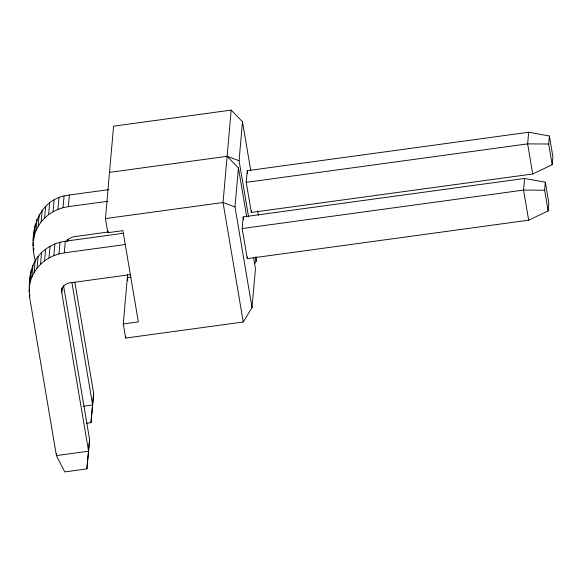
<?xml version="1.0" encoding="UTF-8"?>
<svg xmlns="http://www.w3.org/2000/svg" width="582" height="582" viewBox="0 0 582 582"><rect width="100%" height="100%" fill="white"/><g stroke="black" fill="none" stroke-linecap="round" stroke-linejoin="round"><path stroke-width="0.87" d="M63.54 285.507L89.599 439.556L86.893 468.881L64.777 471.9L56.41 455.59L29.602 297.067C28.7 283.267 29.195 267.865 38.077 256.495C44.734 248.099 54.737 242.701 65.308 241.217L123.471 233.266M30.162 279.491L30.337 275.242M35.335 260.707C27.929 233.957 37.357 198.229 69.374 195.006L108.747 189.63M34.229 233.28L34.411 229.039M29.1 291.982L29.413 288.396M29.653 285.711L29.966 282.132M33.167 245.771L33.487 242.192M33.64 240.402L34.04 235.921M29.318 286.89L31.261 270.23M33.385 240.679L35.335 224.026M29.602 297.067L29.835 294.376M33.669 250.857L33.902 248.172M30.242 281.877L31.857 277.025L32.883 265.377M34.309 235.666L35.924 230.814L36.95 219.174M31.857 277.025L34.142 272.42L35.167 260.772M35.924 230.814L38.208 226.209L39.234 214.569M34.142 272.42L37.052 268.142L38.077 256.495M38.208 226.209L41.126 221.931L42.151 210.291M37.052 268.142L40.544 264.257L41.569 252.617M41.126 221.931L44.61 218.054L45.636 206.406M40.544 264.257L44.552 260.845L45.578 249.198M44.61 218.054L48.619 214.634L49.645 202.994M44.552 260.845L49.004 257.95L50.03 246.31M48.619 214.634L53.078 211.746L54.104 200.099M49.004 257.95L53.835 255.629L54.861 243.989M53.078 211.746L57.909 209.425L58.935 197.778M53.835 255.629L58.957 253.927L59.982 242.279M57.909 209.425L63.023 207.716L64.049 196.076M58.957 253.927L64.282 252.857L65.308 241.217M63.023 207.716L68.349 206.654L69.374 195.006M56.57 453.8L56.41 455.59L88.573 451.196L61.757 292.666L61.852 288.643M61.757 292.666L62.23 287.297M253.643 257.957L255.454 268.644L252.028 307.572L243.247 321.999L125.661 338.069L123.275 323.956L138.349 321.897L122.911 230.632L107.837 232.698L105.451 218.585L113.585 126.17L231.178 110.1L242.498 121.769L250.784 170.766M86.893 468.881L89.599 439.556M86.536 423.281L90.959 422.67L93.666 393.345L74.882 282.285M93.666 393.345L90.959 422.67M107.837 232.698L107.99 230.916M123.275 323.956L127.654 274.195M125.661 338.069L125.814 336.287M231.178 110.1L223.037 202.514L243.247 321.999M252.028 307.572L234.997 206.908L238.424 167.98L227.104 156.303L109.518 172.374M248.558 216.824L239.064 160.697L242.498 121.769M242.17 228.544L243.189 216.904L524.593 178.441L545.327 182.217L548.833 202.914L548.128 210.917L528.66 220.185L247.255 258.648L242.17 228.544L523.567 190.081L544.628 190.219L548.128 210.917M246.237 182.341L247.263 170.693L528.667 132.23L549.401 136.006L552.9 156.704L552.194 164.713L532.734 173.982L251.329 212.445L246.237 182.341L527.641 143.878L548.695 144.016L552.194 164.713M247.255 258.648L247.415 256.858M251.329 212.445L251.482 210.655M254.705 263.646L256.095 261.369L256.495 256.844M524.593 178.441L523.567 190.081L528.66 220.185M528.667 132.23L527.641 143.878L532.734 173.982M544.628 190.219L545.327 182.217M548.695 144.016L549.401 136.006M61.699 290.433C62.172 286.533 65.548 283.492 69.374 282.961L130.222 274.646M66.704 241.414L69.112 238.511L73.441 236.758L108.339 231.985M68.349 206.654L107.721 201.27M105.451 218.585L223.037 202.514L234.997 206.908M64.282 252.857L125.13 244.542M130.892 277.265L127.342 277.745L127.793 280.393M83.706 406.214L92.64 404.992L71.884 282.285M227.104 156.303L239.064 160.697M257.564 210.859L258.313 215.311M247.263 170.693L247.714 173.349M255.338 256.917L256.095 261.369M238.424 167.98L246.717 216.977M243.189 216.904L243.64 219.56M67.614 239.297L67.912 241.086"/></g></svg>
